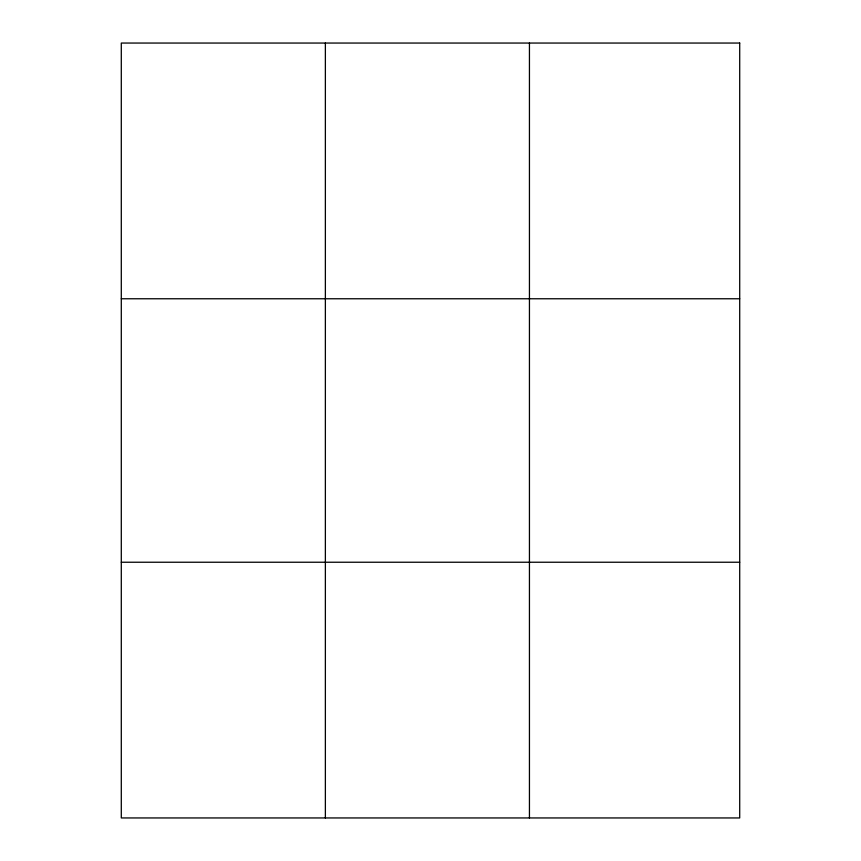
<?xml version="1.0" encoding="UTF-8"?>
<svg xmlns="http://www.w3.org/2000/svg" width="861" height="861" viewBox="0 0 861 861"><rect width="100%" height="100%" fill="white"/><g stroke="black" fill="none" stroke-linecap="round" stroke-linejoin="round"><path stroke-width="1.29" d="M325.372 43.05L325.372 817.95M529.44 43.05L529.44 817.95M121.293 298.767L739.707 298.767M121.293 562.233L739.707 562.233M739.707 43.05L739.707 817.95L121.293 817.95L121.293 43.05L739.707 43.05"/></g></svg>
